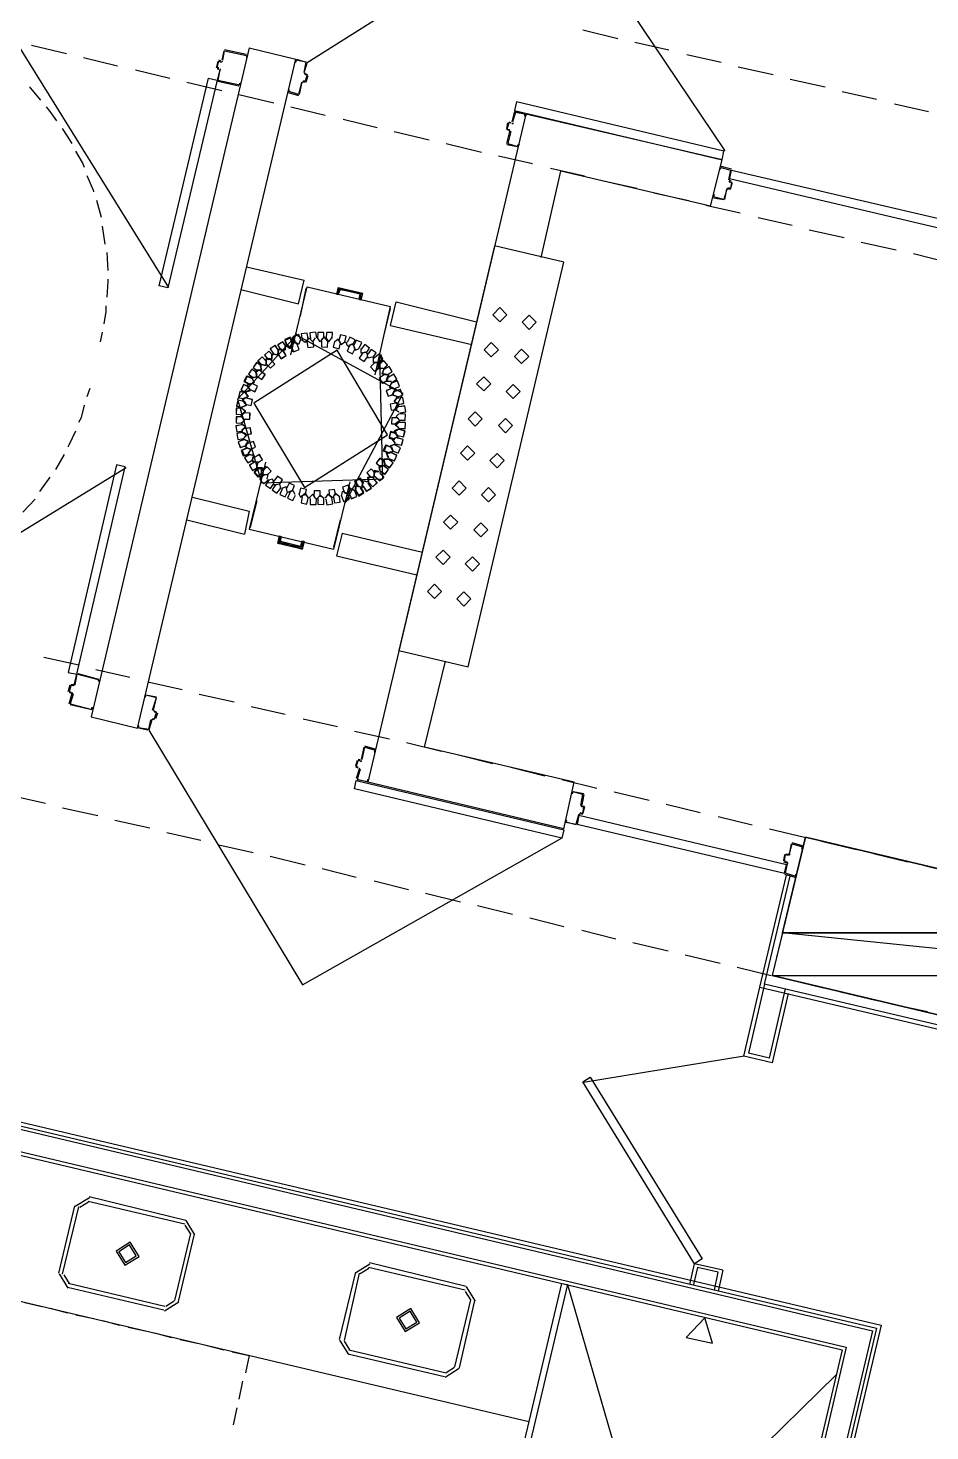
# Model space of a CAD drawing. Header units: feet. Extents: x -84 to 198, y -22 to 181.
# Drawn here: x 33.78 to 46.47, y 50.3 to 70.04 of the extents above; entities that cross this region are included whole.
import ezdxf

# ---------------------------------------------------------------- set-up
doc = ezdxf.new("R2010")
doc.units = ezdxf.units.FT
for name, color, linetype in [('A-LINEA', 7, 'CONTINUOUS'), ('A-LINEA-FINA', 9, 'CONTINUOUS'), ('A-MURO-CONCRETO', 8, 'CONTINUOUS')]:
    doc.layers.add(name, color=color, linetype=linetype)

msp = doc.modelspace()

# ---------------------------------------------------------------- linework, layer by layer
at = {"layer": 'A-LINEA'}
for p, q in [((33.5208, 69.9966), (35.7575, 66.3915)), ((41.5867, 70.0178), (42.08, 69.8978)), ((33.8267, 69.8044), (34.32, 69.6844)), ((36.8933, 69.7644), (34.6667, 60.3511)), ((36.5333, 69.7244), (36.5067, 69.5911)), ((36.8533, 69.6711), (36.5467, 69.7378)), ((36.5467, 69.7244), (36.5467, 69.7244)), ((36.8933, 69.7644), (37.5467, 69.6044)), ((42.32, 69.8444), (42.8, 69.7378)), ((34.56, 69.6311), (35.04, 69.5111)), ((35.32, 60.1911), (37.5467, 69.6044)), ((36.4533, 69.5778), (36.4267, 69.4844)), ((36.4933, 69.5778), (36.4667, 69.5911)), ((36.4667, 69.5778), (36.4667, 69.5778)), ((36.4933, 69.5911), (36.4933, 69.5911)), ((36.4954, 69.565), (36.5195, 69.5798)), ((36.8533, 69.6578), (36.8533, 69.6578)), ((37.6667, 69.4178), (37.7067, 69.5511)), ((43.0533, 69.6711), (43.5333, 69.5644)), ((43.7733, 69.4978), (44.2667, 69.3911)), ((35.2933, 69.4578), (35.7733, 69.3378)), ((36.44, 69.4844), (36.44, 69.4844)), ((36.44, 69.4711), (36.4667, 69.4711)), ((36.48, 69.4578), (36.44, 69.3111)), ((36.4533, 69.3111), (36.4533, 69.3111)), ((36.4533, 69.2978), (36.7467, 69.2311)), ((36.4667, 69.4578), (36.4667, 69.4578)), ((36.4928, 69.4465), (36.4779, 69.4706)), ((37.6646, 69.2972), (37.6405, 69.2824)), ((37.6672, 69.4157), (37.6821, 69.3916)), ((37.68, 69.4178), (37.68, 69.4178)), ((37.68, 69.2978), (37.68, 69.2978)), ((37.6933, 69.2844), (37.72, 69.3778)), ((44.5067, 69.3244), (45, 69.2178)), ((36.0133, 69.2844), (36.5067, 69.1644)), ((36.7467, 69.1111), (37.24, 68.9911)), ((37.44, 69.1378), (37.5867, 69.0978)), ((37.4533, 69.1511), (37.4533, 69.1511)), ((37.5867, 69.1111), (37.5867, 69.1111)), ((37.6, 69.1111), (37.64, 69.2844)), ((45.24, 69.1511), (45.72, 69.0444)), ((37.48, 68.9378), (37.96, 68.8178)), ((45.9733, 68.9778), (46.4533, 68.8711)), ((38.2133, 68.7644), (38.6933, 68.6444)), ((40.7867, 68.8311), (38.56, 59.4311)), ((40.52, 68.6311), (40.5333, 68.7111)), ((40.5467, 68.7244), (40.5733, 68.7111)), ((40.5467, 68.7111), (40.5467, 68.7111)), ((40.5887, 68.6983), (40.6128, 68.7132)), ((40.64, 68.8711), (40.7733, 68.8444)), ((40.64, 68.8578), (40.64, 68.8578)), ((40.7733, 68.8311), (40.7733, 68.8311)), ((43.5467, 68.1911), (40.7867, 68.8311)), ((38.9333, 68.5911), (39.4267, 68.4711)), ((40.52, 68.4178), (40.56, 68.5911)), ((40.5467, 68.5911), (40.5467, 68.5911)), ((40.5728, 68.5798), (40.5579, 68.6039)), ((39.6667, 68.4178), (40.16, 68.2978)), ((40.5333, 68.4178), (40.5333, 68.4178)), ((40.4, 68.2444), (40.88, 68.1378)), ((43.3867, 67.5378), (43.5467, 68.1911)), ((41, 66.8178), (41.28, 68.0311)), ((41.1333, 68.0711), (41.6133, 67.9644)), ((43.3867, 67.5378), (41.28, 68.0311)), ((43.68, 68.0578), (43.5333, 68.0978)), ((43.5333, 68.0844), (43.5333, 68.0844)), ((43.6533, 67.9111), (43.68, 68.0444)), ((43.6667, 68.0444), (43.6667, 68.0444)), ((41.8533, 67.8978), (42.3467, 67.7911)), ((42.5867, 67.7244), (43.08, 67.6178)), ((43.5867, 67.6311), (43.6133, 67.7778)), ((43.6379, 67.7906), (43.6139, 67.7757)), ((43.6405, 67.8957), (43.6554, 67.8716)), ((43.6667, 67.7778), (43.6933, 67.8711)), ((43.6667, 67.7911), (43.6667, 67.7911)), ((43.68, 67.8711), (43.68, 67.8711)), ((34.8133, 67.3778), (34.7467, 67.6178)), ((43.32, 67.5511), (43.8, 67.4444)), ((43.4267, 67.6711), (43.4267, 67.6711)), ((44.0533, 67.3778), (44.5333, 67.2711)), ((34.8667, 67.0044), (34.8267, 67.2578)), ((44.7733, 67.2044), (45.2667, 67.0978)), ((45.5067, 67.0311), (46, 66.9244)), ((34.9067, 66.6311), (34.8933, 66.8844)), ((46.24, 66.8711), (46.72, 66.7511)), ((36.8533, 66.6844), (37.6667, 66.4978)), ((36.7733, 66.3644), (37.5867, 66.1644)), ((37.48, 65.4444), (37.7067, 66.4044)), ((37.5867, 66.1644), (37.6667, 66.4978)), ((37.6133, 65.9911), (37.6933, 66.3778)), ((37.7067, 66.4044), (38.88, 66.1244)), ((38.1333, 66.2978), (38.16, 66.3778)), ((38.1333, 66.2978), (38.16, 66.3778)), ((38.16, 66.3778), (38.4667, 66.2978)), ((38.16, 66.3778), (38.4667, 66.2978)), ((38.4533, 66.2178), (38.4667, 66.2978)), ((38.4533, 66.2178), (38.4667, 66.2978)), ((38.6667, 65.1644), (38.88, 66.1244)), ((38.7867, 65.7111), (38.88, 66.0978)), ((34.8, 65.6311), (34.8267, 65.7644)), ((38.88, 65.8578), (40.0267, 65.5911)), ((37.4, 65.5778), (37.4, 65.5111)), ((37.4, 65.5778), (37.4, 65.5111)), ((37.4843, 65.5534), (37.4971, 65.4891)), ((37.4845, 65.5672), (37.4968, 65.5028)), ((37.4852, 65.5554), (37.498, 65.4883)), ((37.5867, 65.5911), (37.5333, 65.6311)), ((37.6133, 65.6578), (37.5867, 65.5911)), ((37.1333, 65.3911), (37.1333, 65.3244)), ((37.2, 65.3911), (37.1333, 65.3911)), ((37.1333, 65.2978), (37.1333, 65.3644)), ((37.3067, 65.5244), (37.2933, 65.4711)), ((37.3733, 65.5111), (37.3067, 65.5244)), ((37.0667, 65.3111), (37.1333, 65.2978)), ((38.6533, 65.3378), (38.72, 65.3378)), ((38.6779, 65.2205), (38.7199, 65.2745)), ((38.6784, 65.2207), (38.7199, 65.2749)), ((38.6795, 65.221), (38.7198, 65.2728)), ((38.72, 65.2444), (38.72, 65.3111)), ((38.7867, 65.1778), (38.8533, 65.1644)), ((38.8533, 65.1644), (38.84, 65.0978)), ((34.6133, 64.8578), (34.6533, 64.9778)), ((36.8933, 65.0311), (36.96, 65.0578)), ((36.96, 65.0578), (36.9333, 65.1111)), ((36.8133, 64.8311), (36.88, 64.8578)), ((36.8133, 64.7911), (36.8533, 64.7378)), ((36.88, 64.8578), (36.84, 64.9111)), ((36.8533, 64.7378), (36.7867, 64.7111)), ((36.7867, 64.5778), (36.8267, 64.5378)), ((39, 64.6178), (38.96, 64.5778)), ((38.96, 64.5778), (39, 64.5378)), ((36.8267, 64.5378), (36.7867, 64.4844)), ((39, 64.4044), (38.9333, 64.3778)), ((38.9333, 64.3778), (38.9733, 64.3111)), ((39, 64.5111), (38.9467, 64.4711)), ((38.9467, 64.4711), (39, 64.4178)), ((36.8133, 64.2578), (36.88, 64.2311)), ((36.88, 64.2311), (36.84, 64.1778)), ((36.84, 64.1511), (36.8667, 64.2044)), ((38.88, 64.1644), (38.9467, 64.1911)), ((38.9067, 64.1111), (38.88, 64.1644)), ((38.9067, 64.2578), (38.96, 64.2844)), ((38.9467, 64.2044), (38.9067, 64.2578)), ((34.1733, 63.8311), (34.2933, 64.0444)), ((36.8933, 64.1244), (36.84, 64.1511)), ((36.9333, 63.9511), (36.9467, 64.0178)), ((38.8267, 64.0578), (38.8933, 64.0711)), ((38.8533, 63.9911), (38.8267, 64.0578)), ((35.1625, 63.8574), (31.5474, 61.6366)), ((37.12, 63.9378), (36.8933, 62.9911)), ((37, 63.9378), (36.9333, 63.9511)), ((37, 63.8578), (37.0133, 63.9244)), ((37, 63.8578), (37.0133, 63.9244)), ((37.1216, 63.8816), (37.0801, 63.8273)), ((37.1205, 63.8812), (37.0802, 63.8294)), ((37.12, 63.8677), (37.0802, 63.8156)), ((37.16, 63.7644), (37.0933, 63.7511)), ((37.1467, 63.6978), (37.16, 63.7644)), ((33.9467, 63.5244), (34.0933, 63.7244)), ((38.3067, 63.6578), (38.08, 62.7111)), ((38.32, 63.5644), (38.2933, 63.5111)), ((38.315, 63.5339), (38.3017, 63.6009)), ((38.3148, 63.5335), (38.302, 63.6006)), ((38.3157, 63.5355), (38.3029, 63.5998)), ((38.4133, 63.6044), (38.48, 63.5778)), ((38.48, 63.5778), (38.4933, 63.6444)), ((33.7067, 63.2311), (33.88, 63.4178)), ((36.0933, 63.4444), (36.8933, 63.2444)), ((37, 63.3911), (36.9067, 63.0178)), ((38.2267, 63.5111), (38.28, 63.4844)), ((36.8933, 63.2444), (36.8267, 62.9244)), ((36.0133, 63.1244), (36.8267, 62.9244)), ((36.8933, 62.9911), (38.08, 62.7111)), ((38.1733, 63.1244), (38.08, 62.7378)), ((37.3333, 62.8844), (37.3067, 62.8044)), ((37.3333, 62.8844), (37.3067, 62.8044)), ((37.3067, 62.8044), (37.6267, 62.7378)), ((37.3067, 62.8044), (37.6267, 62.7378)), ((37.6533, 62.8178), (37.6267, 62.7378)), ((37.6533, 62.8178), (37.6267, 62.7378)), ((38.2, 62.9378), (39.3333, 62.6711)), ((38.2, 62.9378), (39.3333, 62.6711)), ((34, 61.1911), (34.4933, 61.0844)), ((34.7333, 61.0178), (35.2133, 60.9111)), ((39.36, 59.9244), (39.6533, 61.1378)), ((34.3467, 60.7111), (34.3733, 60.8044)), ((34.4133, 60.8178), (34.4133, 60.8178)), ((34.4154, 60.7916), (34.4395, 60.8065)), ((34.48, 60.9644), (34.7733, 60.8844)), ((34.7733, 60.8711), (34.7733, 60.8711)), ((35.4667, 60.8444), (35.9467, 60.7378)), ((34.36, 60.7111), (34.36, 60.7111)), ((34.36, 60.5378), (34.4, 60.6844)), ((34.4128, 60.6732), (34.3979, 60.6972)), ((36.1867, 60.6711), (36.68, 60.5644)), ((34.3733, 60.5378), (34.3733, 60.5378)), ((35.5472, 60.4424), (35.5621, 60.4183)), ((35.56, 60.4444), (35.56, 60.4444)), ((35.6, 60.4044), (35.5733, 60.3244)), ((36.92, 60.4978), (37.4, 60.3911)), ((34.6667, 60.3511), (35.32, 60.1911)), ((35.52, 60.3111), (35.48, 60.1644)), ((35.5446, 60.3239), (35.5205, 60.309)), ((35.56, 60.3111), (35.5333, 60.3244)), ((35.5333, 60.3111), (35.5333, 60.3111)), ((35.56, 60.3244), (35.56, 60.3244)), ((37.6533, 60.3244), (38.1333, 60.2178)), ((35.3333, 60.2044), (35.3333, 60.2044)), ((35.4667, 60.1644), (35.3333, 60.1911)), ((35.48, 60.1778), (35.48, 60.1778)), ((38.3733, 60.1511), (38.8667, 60.0444)), ((38.5067, 59.9244), (38.4667, 59.7511)), ((38.6667, 59.8978), (38.52, 59.9378)), ((38.52, 59.9244), (38.52, 59.9244)), ((38.6667, 59.8844), (38.6667, 59.8844)), ((39.1067, 59.9911), (39.6, 59.8711)), ((39.84, 59.8178), (40.32, 59.6978)), ((38.4133, 59.7378), (38.3867, 59.6578)), ((38.44, 59.6178), (38.4, 59.4844)), ((38.4267, 59.7378), (38.4267, 59.7378)), ((38.4267, 59.6178), (38.4267, 59.6178)), ((38.4528, 59.6065), (38.4379, 59.6306)), ((38.4554, 59.725), (38.4795, 59.7398)), ((40.5733, 59.6444), (41.0533, 59.5244)), ((41.32, 58.7778), (38.56, 59.4311)), ((41.2933, 59.4711), (41.7867, 59.3511)), ((33.5467, 59.2444), (34.0267, 59.1378)), ((41.5867, 59.2578), (41.5867, 59.2578)), ((42.0267, 59.2978), (42.52, 59.1778)), ((34.2667, 59.0711), (34.76, 58.9644)), ((41.5605, 59.109), (41.5754, 59.085)), ((41.5733, 59.0978), (41.6133, 59.0978)), ((41.6, 59.0844), (41.6, 59.0844)), ((42.76, 59.1244), (43.24, 59.0044)), ((35, 58.8978), (35.4933, 58.7911)), ((41.4933, 58.8444), (41.4933, 58.8444)), ((41.5333, 58.9778), (41.5067, 58.8444)), ((41.5579, 58.9906), (41.5339, 58.9757)), ((41.5867, 58.9778), (41.5467, 58.9911)), ((41.5467, 58.9778), (41.5467, 58.9778)), ((43.4933, 58.9511), (43.9733, 58.8311)), ((35.7333, 58.7244), (36.2133, 58.6178)), ((44.2133, 58.7778), (44.7067, 58.6578)), ((36.4667, 58.5511), (36.9467, 58.4444)), ((44.48, 58.4311), (44.48, 58.4311)), ((44.52, 58.5644), (44.4933, 58.4178)), ((44.68, 58.5378), (44.5333, 58.5778)), ((44.5333, 58.5644), (44.5333, 58.5644)), ((44.68, 58.5244), (44.68, 58.5244)), ((44.9467, 58.6044), (45.44, 58.4844)), ((45.68, 58.4311), (46.16, 58.3111)), ((37.1867, 58.3911), (37.68, 58.2711)), ((44.4267, 58.4178), (44.4133, 58.3244)), ((44.4267, 58.3244), (44.4267, 58.3244)), ((44.4533, 58.2844), (44.4267, 58.1511)), ((44.4795, 58.2865), (44.4646, 58.3106)), ((44.4821, 58.405), (44.5061, 58.4198)), ((46.4133, 58.2578), (46.8933, 58.1378)), ((37.92, 58.2178), (38.4, 58.0978)), ((38.6533, 58.0444), (39.1333, 57.9244)), ((44.08, 56.5511), (44.4533, 58.1244)), ((44.4267, 58.1378), (44.5733, 58.0978)), ((44.44, 58.1511), (44.44, 58.1511)), ((44.5733, 58.1111), (44.5733, 58.1111)), ((39.3733, 57.8711), (39.8667, 57.7511)), ((40.1067, 57.6978), (40.6, 57.5778)), ((40.84, 57.5244), (41.32, 57.4044)), ((41.5733, 57.3511), (42.0533, 57.2311)), ((42.2933, 57.1778), (42.7867, 57.0578)), ((43.0267, 57.0044), (43.52, 56.8844)), ((43.76, 56.8311), (44.24, 56.7111)), ((44.4933, 56.6578), (44.9733, 56.5378)), ((43.8533, 55.5778), (44.08, 56.5511)), ((44.1467, 56.5911), (43.92, 55.6178)), ((44.2133, 55.5511), (44.44, 56.5244)), ((44.48, 56.4578), (44.2533, 55.4844)), ((45.2133, 56.4844), (45.7067, 56.3644)), ((45.9467, 56.3111), (46.44, 56.2044)), ((29.0533, 55.6844), (45.72, 51.7511)), ((29.12, 55.7244), (45.7867, 51.7911)), ((28.9867, 55.6578), (45.6667, 51.7111)), ((43.8589, 55.577), (41.5964, 55.2073)), ((44.2533, 55.4844), (43.8533, 55.5778)), ((44.2133, 55.5511), (43.92, 55.6178)), ((28.56, 55.3911), (45.24, 51.4444)), ((28.6267, 55.4311), (45.2933, 51.4844)), ((34.645, 53.5866), (34.4445, 53.4628)), ((34.6297, 53.5218), (34.5094, 53.4475)), ((34.6267, 53.5378), (35.9867, 53.2178)), ((34.64, 53.6044), (36, 53.2711)), ((34.2133, 52.5244), (34.44, 53.4711)), ((34.2667, 52.5111), (34.4933, 53.4578)), ((36.064, 53.0814), (35.9897, 53.2018)), ((36.1289, 53.0661), (36.005, 53.2666)), ((36.0667, 53.0844), (35.84, 52.1378)), ((36.12, 53.0711), (35.8933, 52.1244)), ((34.2178, 52.5161), (34.3416, 52.3156)), ((38.3867, 52.5378), (38.16, 51.5911)), ((38.44, 52.5244), (38.2267, 51.5778)), ((38.5917, 52.6533), (38.3911, 52.5295)), ((38.5764, 52.5884), (38.456, 52.5141)), ((39.9333, 52.2844), (38.5733, 52.6044)), ((39.9467, 52.3378), (38.5867, 52.6711)), ((43.0933, 52.3644), (43.16, 52.6578)), ((43.2, 52.6044), (43.1467, 52.3644)), ((43.56, 52.5644), (43.16, 52.6578)), ((43.4933, 52.5378), (43.2, 52.6044)), ((43.44, 52.2844), (43.4933, 52.5378)), ((43.56, 52.5644), (43.4933, 52.2711)), ((34.2827, 52.5008), (34.357, 52.3805)), ((35.6933, 52.0044), (34.3333, 52.3244)), ((35.7067, 52.0578), (34.3467, 52.3778)), ((40.0755, 52.1327), (39.9517, 52.3333)), ((41.3733, 52.3644), (42.44, 48.6711)), ((40.8267, 50.4311), (32.9867, 52.2844)), ((35.7016, 51.9956), (35.9022, 52.1194)), ((35.717, 52.0605), (35.8373, 52.1348)), ((39.7867, 51.2044), (40.0133, 52.1511)), ((39.8533, 51.1911), (40.0667, 52.1378)), ((40.0106, 52.1481), (39.9364, 52.2684)), ((33.7333, 52.1111), (33.9733, 52.0578)), ((34.0933, 52.0311), (34.3333, 51.9644)), ((34.4533, 51.9378), (34.7067, 51.8844)), ((34.8267, 51.8578), (35.0667, 51.7911)), ((35.1867, 51.7644), (35.4267, 51.7111)), ((45.72, 51.7511), (44.8667, 48.0978)), ((45.7867, 51.7911), (44.92, 48.1378)), ((35.56, 51.6844), (35.8, 51.6178)), ((35.92, 51.5911), (36.16, 51.5378)), ((38.1645, 51.5828), (38.2883, 51.3823)), ((38.2294, 51.5675), (38.3036, 51.4471)), ((45.6667, 51.7111), (44.8, 48.0578)), ((36.28, 51.5111), (36.5333, 51.4444)), ((38.28, 51.3911), (39.64, 51.0711)), ((38.2933, 51.4444), (39.6667, 51.1244)), ((45.24, 51.4444), (44.3733, 47.7911)), ((45.2933, 51.4844), (44.44, 47.8311)), ((39.6483, 51.0623), (39.8489, 51.1861)), ((39.6636, 51.1271), (39.784, 51.2014)), ((36.8, 51.0044), (36.7467, 50.7511)), ((45.16, 51.0978), (42.64, 48.6311)), ((36.72, 50.6311), (36.6667, 50.3911))]:
    msp.add_line(p, q, dxfattribs=at)
for points in [[(43.5895, 68.318), (41.2541, 71.7933), (37.7074, 69.5536)], [(36.52, 69.5911), (36.5467, 69.7244), (36.8533, 69.6578), (36.8533, 69.6311), (36.8667, 69.6578)], [(36.4667, 69.4844), (36.44, 69.4844), (36.4667, 69.5778), (36.4933, 69.5644)], [(37.6667, 69.4178), (37.6933, 69.5644), (37.5467, 69.5911), (37.5467, 69.5644), (37.5333, 69.5644), (37.5467, 69.5911), (37.5467, 69.5911)], [(37.56, 69.6044), (37.6933, 69.5644), (37.6933, 69.5644)], [(36.44, 69.3111), (35.7467, 66.3911), (35.6267, 66.4178), (36.32, 69.3378), (36.44, 69.3111)], [(36.48, 69.4578), (36.4533, 69.3111), (36.76, 69.2444), (36.76, 69.2711), (36.7733, 69.2578), (36.76, 69.2444), (36.76, 69.2444)], [(37.68, 69.3911), (37.7067, 69.3911), (37.68, 69.2978), (37.6533, 69.2978)], [(37.68, 69.4044), (37.7067, 69.3911), (37.7067, 69.3911)], [(33.96, 69.0311), (33.8133, 69.2044), (33.8, 69.2178)], [(37.6267, 69.2844), (37.5867, 69.1111), (37.4533, 69.1511), (37.4533, 69.1778), (37.44, 69.1778), (37.44, 69.1511)], [(37.68, 69.2844), (37.6533, 69.2844), (37.6533, 69.2844)], [(34.1867, 68.7378), (34.0933, 68.8711), (34.04, 68.9378)], [(40.6267, 68.8844), (43.5467, 68.1911), (43.5733, 68.3111), (40.6533, 69.0044), (40.6267, 68.8844)], [(40.5733, 68.7111), (40.5467, 68.7111), (40.52, 68.6178), (40.56, 68.6178)], [(40.6267, 68.8711), (40.5867, 68.7244), (40.5867, 68.7244)], [(40.7867, 68.8311), (40.7867, 68.8044), (40.7733, 68.8044), (40.7733, 68.8311), (40.64, 68.8578), (40.6, 68.7244)], [(34.4, 68.4178), (34.3333, 68.5244), (34.2667, 68.6311)], [(40.5467, 68.6044), (40.52, 68.6178), (40.52, 68.6178)], [(40.5733, 68.5911), (40.5333, 68.4178), (40.6667, 68.3778), (40.68, 68.4044), (40.6933, 68.4044), (40.68, 68.3778)], [(34.5733, 68.0844), (34.5467, 68.1511), (34.4533, 68.3111)], [(40.52, 68.4044), (40.6667, 68.3778), (40.6667, 68.3778)], [(34.7067, 67.7378), (34.7067, 67.7511), (34.6133, 67.9644)], [(43.52, 68.0844), (43.52, 68.0578), (43.5333, 68.0844), (43.6667, 68.0444), (43.64, 67.9111)], [(43.68, 68.0444), (46.6, 67.3644), (46.5733, 67.2311), (43.6533, 67.9244), (43.68, 68.0444)], [(43.6133, 67.7778), (43.5733, 67.6311), (43.4267, 67.6711), (43.44, 67.6978), (43.4267, 67.6978), (43.4267, 67.6711)], [(43.6533, 67.8844), (43.68, 67.8711), (43.6667, 67.7911), (43.6267, 67.7911)], [(43.6667, 67.7778), (43.6267, 67.7778), (43.6267, 67.7778)], [(43.68, 67.8844), (43.6533, 67.8978), (43.6533, 67.8978)], [(43.4267, 67.6578), (43.5733, 67.6311), (43.5733, 67.6311)], [(39, 61.2844), (39.9733, 61.0578), (41.32, 66.7511), (40.3467, 66.9778), (39, 61.2844)], [(34.8933, 66.2578), (34.9067, 66.4844), (34.9067, 66.5111)], [(34.8533, 65.8844), (34.88, 66.0578), (34.88, 66.1378)], [(38.88, 65.8578), (38.96, 66.1911), (40.0933, 65.9111)], [(40.52, 66.0111), (40.42, 66.1111), (40.32, 66.0111), (40.42, 65.9111), (40.52, 66.0111)], [(40.9333, 65.9044), (40.8333, 66.0044), (40.7333, 65.9044), (40.8333, 65.8044), (40.9333, 65.9044)], [(37.5634, 65.7377), (37.5078, 65.6895), (37.5407, 65.6237)], [(37.7222, 65.6696), (37.7091, 65.7526), (37.6259, 65.7412), (37.6357, 65.6577)], [(37.8428, 65.6838), (37.8283, 65.7665), (37.7453, 65.7537), (37.7565, 65.6704)], [(37.9419, 65.6748), (37.9438, 65.7588), (37.8599, 65.7624), (37.8546, 65.6785)], [(38.0617, 65.6746), (38.064, 65.7586), (37.9801, 65.7626), (37.9744, 65.6787)], [(37.5588, 65.7228), (36.7257, 64.8222), (37.067, 63.6439)], [(37.5588, 65.7228), (36.7257, 64.8222), (37.067, 63.6439)], [(37.3056, 65.5068), (37.2588, 65.5765), (37.1882, 65.5311), (37.2322, 65.4595)], [(37.3052, 65.5046), (37.261, 65.576), (37.1887, 65.5332), (37.2301, 65.4601)], [(37.4123, 65.5601), (37.3655, 65.6299), (37.2948, 65.5844), (37.3389, 65.5129)], [(37.4119, 65.558), (37.3676, 65.6294), (37.2954, 65.5866), (37.3368, 65.5134)], [(37.32, 65.5244), (37.3867, 65.4978), (37.4, 65.5644)], [(37.4, 65.5644), (37.3867, 65.5111), (37.3333, 65.5244)], [(37.5024, 65.6021), (37.4701, 65.6797), (37.3919, 65.6489), (37.4211, 65.5702)], [(37.5022, 65.615), (37.4705, 65.6928), (37.3921, 65.6627), (37.4207, 65.5837)], [(37.5022, 65.615), (37.4705, 65.6928), (37.3921, 65.6627), (37.4207, 65.5837)], [(37.5015, 65.6001), (37.4721, 65.6788), (37.3928, 65.6509), (37.4192, 65.5711)], [(37.4933, 65.6178), (37.48, 65.5511), (37.4133, 65.5911)], [(37.4933, 65.6178), (37.48, 65.5511), (37.4133, 65.5911)], [(37.4133, 65.5778), (37.4667, 65.5378), (37.4933, 65.6044)], [(37.4933, 65.6044), (37.48, 65.5511), (37.4133, 65.5778)], [(37.48, 65.5778), (37.5067, 65.6444), (37.52, 65.6311)], [(37.48, 65.5778), (37.5067, 65.6444), (37.56, 65.6044)], [(37.52, 65.6178), (37.5067, 65.6311), (37.48, 65.5644)], [(37.48, 65.5644), (37.5067, 65.6311), (37.52, 65.6178)], [(37.4844, 65.5671), (37.5162, 65.4893), (37.5946, 65.5196), (37.5659, 65.5986)], [(37.5496, 65.7243), (37.4944, 65.6757), (37.5278, 65.6102)], [(37.5498, 65.7243), (37.4946, 65.6769), (37.5258, 65.6111)], [(37.6214, 65.6531), (37.5924, 65.732), (37.513, 65.7045), (37.5389, 65.6246)], [(38.2412, 63.3661), (39.0589, 64.9039), (37.5588, 65.7228)], [(37.72, 65.6711), (37.68, 65.6178), (37.6267, 65.6578)], [(37.6933, 65.6311), (37.7333, 65.6844), (37.7733, 65.6444)], [(37.7044, 65.6325), (37.7176, 65.5496), (37.8008, 65.5611), (37.7909, 65.6446)], [(37.7467, 65.6711), (37.7867, 65.6311), (37.8267, 65.6844)], [(37.9333, 65.6844), (37.8933, 65.6311), (37.8533, 65.6844)], [(37.9067, 65.6578), (37.9467, 65.6978), (37.9867, 65.6444)], [(37.9114, 65.6407), (37.9096, 65.5567), (37.9935, 65.5532), (37.9987, 65.6371)], [(37.9733, 65.6844), (38.0133, 65.6311), (38.0533, 65.6844)], [(38.0939, 65.6347), (38.0758, 65.5527), (38.1574, 65.5329), (38.1788, 65.6142)], [(38.0933, 65.6311), (38.1467, 65.6711), (38.1733, 65.6178)], [(38.1467, 65.6578), (38.1867, 65.5911), (38.24, 65.6311)], [(38.2385, 65.6269), (38.2581, 65.7086), (38.1769, 65.7298), (38.154, 65.649)], [(38.3333, 65.5911), (38.28, 65.5644), (38.2533, 65.6311)], [(38.3479, 65.5816), (38.3832, 65.6579), (38.3077, 65.6947), (38.2694, 65.6199)], [(38.3046, 65.5736), (38.2704, 65.4969), (38.3465, 65.4611), (38.3837, 65.5365)], [(38.3733, 65.5378), (38.36, 65.6044), (38.2933, 65.5778)], [(38.36, 65.5778), (38.3867, 65.5111), (38.44, 65.5378)], [(38.4421, 65.542), (38.4762, 65.6188), (38.4001, 65.6544), (38.363, 65.579)], [(38.5333, 65.4844), (38.4667, 65.4711), (38.4667, 65.5378)], [(38.5374, 65.4721), (38.5859, 65.5407), (38.5182, 65.5905), (38.4671, 65.5238)], [(40.4, 65.5178), (40.3, 65.6178), (40.2, 65.5178), (40.3, 65.4178), (40.4, 65.5178)], [(38.1287, 65.5111), (36.9593, 64.767), (37.6713, 63.5778), (38.8407, 64.3219), (38.1287, 65.5111)], [(37.6713, 63.5778), (38.8407, 64.3219), (38.1287, 65.5111), (36.9593, 64.767), (37.6713, 63.5778)], [(37.1333, 65.3585), (37.0738, 65.4178), (37.0134, 65.3594), (37.0705, 65.2978)], [(37.1333, 65.3563), (37.076, 65.4177), (37.0135, 65.3616), (37.0683, 65.298)], [(37.1333, 65.3644), (37.1333, 65.2978), (37.0667, 65.3111)], [(37.067, 63.6439), (38.775, 63.7038), (38.733, 65.445)], [(37.2267, 65.4385), (37.1671, 65.4978), (37.1067, 65.4394), (37.1638, 65.3778)], [(37.2266, 65.4363), (37.1693, 65.4977), (37.1068, 65.4416), (37.1617, 65.378)], [(37.1333, 65.3244), (37.1333, 65.3911), (37.1867, 65.3911)], [(37.1333, 65.3171), (37.1929, 65.2578), (37.2533, 65.3161), (37.1962, 65.3777)], [(37.1334, 65.3193), (37.1907, 65.2578), (37.2532, 65.3139), (37.1983, 65.3776)], [(37.2133, 65.4578), (37.2133, 65.3911), (37.1467, 65.3911)], [(37.1467, 65.3911), (37.2133, 65.3778), (37.2133, 65.4444)], [(37.2267, 65.4578), (37.2933, 65.4444), (37.3067, 65.5111)], [(37.3067, 65.5111), (37.2933, 65.4444), (37.2267, 65.4578)], [(37.2933, 65.4578), (37.3067, 65.5244), (37.36, 65.5111)], [(37.2944, 65.4621), (37.3412, 65.3924), (37.4118, 65.4378), (37.3678, 65.5093)], [(37.2948, 65.4643), (37.339, 65.3928), (37.4113, 65.4357), (37.3699, 65.5088)], [(38.4883, 65.47), (38.4409, 65.4006), (38.5094, 65.3519), (38.5594, 65.4193)], [(38.56, 65.4178), (38.5467, 65.4844), (38.4933, 65.4711)], [(38.5467, 65.4711), (38.56, 65.4044), (38.6267, 65.4178)], [(38.6318, 65.4056), (38.679, 65.4751), (38.6105, 65.5237), (38.5606, 65.4561)], [(38.7067, 65.3378), (38.64, 65.3378), (38.64, 65.4044)], [(38.7134, 65.3378), (38.7733, 65.3967), (38.7156, 65.4577), (38.6534, 65.4012)], [(38.6985, 65.3378), (38.7577, 65.3814), (38.7302, 65.4497)], [(38.7007, 65.3378), (38.758, 65.3826), (38.73, 65.4498)], [(38.7136, 65.3378), (38.7713, 65.3821), (38.7437, 65.4495)], [(38.7802, 65.2444), (38.84, 65.3035), (38.7821, 65.3644), (38.7201, 65.3077)], [(38.7807, 65.2444), (38.84, 65.304), (38.7817, 65.3644), (38.7201, 65.3073)], [(38.7785, 65.2445), (38.8399, 65.3018), (38.7838, 65.3643), (38.7202, 65.3094)], [(40.8267, 65.4244), (40.7267, 65.5244), (40.6267, 65.4244), (40.7267, 65.3244), (40.8267, 65.4244)], [(36.9293, 65.1127), (36.8529, 65.1475), (36.8165, 65.0717), (36.8916, 65.034)], [(36.9418, 65.1147), (36.8641, 65.1467), (36.8306, 65.0697), (36.907, 65.0347)], [(36.9991, 65.1947), (36.9309, 65.2438), (36.8805, 65.1765), (36.9468, 65.1248)], [(36.9987, 65.1968), (36.9288, 65.2434), (36.8809, 65.1744), (36.9489, 65.1251)], [(36.9333, 65.1244), (37, 65.1378), (36.9867, 65.2044)], [(36.9867, 65.2044), (37, 65.1378), (36.9333, 65.1244)], [(37.0658, 65.288), (36.9976, 65.3371), (36.9472, 65.2699), (37.0134, 65.2182)], [(37.0654, 65.2902), (36.9954, 65.3367), (36.9475, 65.2677), (37.0156, 65.2184)], [(37.0533, 65.2311), (36.9867, 65.2178), (37, 65.1644)], [(37, 65.1644), (36.9867, 65.2178), (37.04, 65.2311)], [(37, 65.2311), (37.0667, 65.2311), (37.0533, 65.2978)], [(37.0533, 65.2978), (37.0667, 65.2311), (37, 65.2311)], [(37.0009, 65.1475), (37.0691, 65.0985), (37.1195, 65.1657), (37.0532, 65.2174)], [(37.0013, 65.1454), (37.0712, 65.0988), (37.1191, 65.1679), (37.0511, 65.2171)], [(38.6597, 65.3378), (38.6, 65.2787), (38.6579, 65.2178), (38.7199, 65.2745)], [(38.6533, 65.3378), (38.72, 65.3378), (38.72, 65.2711)], [(38.7067, 65.2711), (38.72, 65.3378), (38.7067, 65.3378)], [(38.7067, 65.3378), (38.72, 65.3378), (38.72, 65.2711)], [(38.7067, 65.3378), (38.72, 65.3378), (38.72, 65.2711)], [(38.72, 65.3244), (38.7067, 65.2578), (38.7733, 65.2578)], [(38.7733, 65.2578), (38.7067, 65.2444), (38.72, 65.3111)], [(38.7733, 65.2578), (38.72, 65.2444), (38.72, 65.3111)], [(38.791, 65.1634), (38.7212, 65.1166), (38.7667, 65.0459), (38.8382, 65.09)], [(38.7932, 65.163), (38.7217, 65.1187), (38.7646, 65.0465), (38.8377, 65.0879)], [(38.7867, 65.2444), (38.76, 65.1778), (38.8267, 65.1644)], [(38.8267, 65.1644), (38.7733, 65.1778), (38.7867, 65.2444)], [(38.8267, 65.0978), (38.8533, 65.1644), (38.7867, 65.1778)], [(38.8356, 65.1655), (38.9054, 65.2123), (38.86, 65.2829), (38.7884, 65.2389)], [(38.8335, 65.1659), (38.9049, 65.2101), (38.8621, 65.2824), (38.789, 65.241)], [(38.9023, 65.0588), (38.9721, 65.1056), (38.9267, 65.1763), (38.8551, 65.1322)], [(38.9002, 65.0592), (38.9716, 65.1035), (38.9288, 65.1758), (38.8557, 65.1344)], [(36.8893, 64.9927), (36.8129, 65.0275), (36.7765, 64.9517), (36.8516, 64.914)], [(36.8885, 64.9947), (36.8108, 65.0267), (36.7773, 64.9497), (36.8537, 64.9147)], [(36.84, 64.9244), (36.9067, 64.9378), (36.88, 65.0044)], [(36.88, 65.0044), (36.9067, 64.9511), (36.84, 64.9244)], [(36.9333, 65.0444), (36.8667, 65.0311), (36.8933, 64.9644)], [(36.8933, 64.9644), (36.8667, 65.0311), (36.9333, 65.0444)], [(36.9333, 65.1111), (36.96, 65.0578), (36.8933, 65.0311)], [(36.8973, 64.9629), (36.9738, 64.928), (37.0101, 65.0038), (36.9351, 65.0416)], [(36.8982, 64.9608), (36.9759, 64.9288), (37.0094, 65.0059), (36.933, 65.0409)], [(38.8956, 64.9735), (38.8181, 64.9412), (38.8489, 64.863), (38.9276, 64.8922)], [(38.8977, 64.9726), (38.819, 64.9432), (38.8469, 64.8639), (38.9267, 64.8903)], [(38.8533, 65.1378), (38.8267, 65.0844), (38.8933, 65.0711)], [(38.8933, 65.0711), (38.8267, 65.0711), (38.8533, 65.1378)], [(38.8933, 65.0578), (38.8667, 64.9911), (38.9333, 64.9644)], [(38.9333, 64.9644), (38.8667, 64.9911), (38.8933, 65.0444)], [(38.92, 64.8978), (38.9467, 64.9644), (38.8933, 64.9911)], [(38.8933, 64.9778), (38.9467, 64.9644), (38.92, 64.8978)], [(38.931, 64.9687), (39.0086, 65.001), (38.9778, 65.0792), (38.899, 65.05)], [(38.929, 64.9696), (39.0077, 64.999), (38.9798, 65.0783), (38.9, 65.0519)], [(38.971, 64.8487), (39.0486, 64.881), (39.0178, 64.9592), (38.939, 64.93)], [(38.969, 64.8496), (39.0477, 64.879), (39.0198, 64.9583), (38.94, 64.9319)], [(40.2933, 65.0378), (40.1933, 65.1378), (40.0933, 65.0378), (40.1933, 64.9378), (40.2933, 65.0378)], [(40.7067, 64.9311), (40.6067, 65.0311), (40.5067, 64.9311), (40.6067, 64.8311), (40.7067, 64.9311)], [(36.8174, 64.7899), (36.7356, 64.8091), (36.7148, 64.7277), (36.7957, 64.7053)], [(36.8162, 64.7917), (36.7337, 64.8079), (36.7159, 64.7258), (36.7976, 64.7064)], [(36.844, 64.9099), (36.7622, 64.9291), (36.7414, 64.8477), (36.8224, 64.8253)], [(36.8428, 64.9117), (36.7604, 64.9279), (36.7425, 64.8458), (36.8243, 64.8264)], [(36.7867, 64.7111), (36.8533, 64.7378), (36.8133, 64.7911)], [(36.8533, 64.8444), (36.8, 64.8178), (36.84, 64.7644)], [(36.84, 64.7644), (36.8, 64.8178), (36.8533, 64.8444)], [(36.84, 64.9111), (36.88, 64.8578), (36.8133, 64.8311)], [(36.836, 64.7524), (36.9178, 64.7331), (36.9386, 64.8145), (36.8576, 64.8369)], [(36.8372, 64.7505), (36.9196, 64.7343), (36.9375, 64.8164), (36.8557, 64.8358)], [(38.9594, 64.768), (38.877, 64.7515), (38.892, 64.6688), (38.9749, 64.6821)], [(38.9612, 64.7668), (38.8783, 64.7533), (38.8902, 64.6701), (38.9736, 64.6804)], [(38.9333, 64.9378), (38.9067, 64.8844), (38.9733, 64.8578)], [(38.9733, 64.8578), (38.9067, 64.8844), (38.9333, 64.9378)], [(38.9733, 64.8444), (38.9333, 64.7911), (38.9867, 64.7644)], [(38.9867, 64.7511), (38.9333, 64.7911), (38.9733, 64.8444)], [(38.96, 64.6978), (39, 64.7378), (38.9467, 64.7778)], [(38.9467, 64.7778), (39, 64.7511), (38.96, 64.6978)], [(38.9872, 64.7475), (39.0696, 64.764), (39.0547, 64.8467), (38.9717, 64.8334)], [(38.9854, 64.7487), (39.0684, 64.7623), (39.0565, 64.8454), (38.9731, 64.8352)], [(34.4933, 64.4978), (34.5333, 64.5644), (34.5733, 64.7378)], [(36.7968, 64.6925), (36.7128, 64.6954), (36.7083, 64.6115), (36.7921, 64.6053)], [(36.7968, 64.5725), (36.7128, 64.5754), (36.7083, 64.4915), (36.7921, 64.4853)], [(36.7953, 64.694), (36.7112, 64.6939), (36.7098, 64.6099), (36.7937, 64.6067)], [(36.7953, 64.574), (36.7112, 64.5739), (36.7098, 64.4899), (36.7937, 64.4867)], [(36.8133, 64.6311), (36.7733, 64.5911), (36.8133, 64.5511)], [(36.8133, 64.5511), (36.7733, 64.5911), (36.8133, 64.6311)], [(36.7733, 64.4844), (36.8267, 64.5244), (36.7867, 64.5778)], [(36.7867, 64.6044), (36.84, 64.6444), (36.7867, 64.6978)], [(36.7867, 64.6978), (36.84, 64.6578), (36.7867, 64.6044)], [(36.8165, 64.5431), (36.9005, 64.5402), (36.905, 64.6241), (36.8213, 64.6303)], [(36.8181, 64.5415), (36.9021, 64.5417), (36.9036, 64.6257), (36.8196, 64.6288)], [(38.9835, 64.5591), (38.8995, 64.562), (38.895, 64.4781), (38.9787, 64.472)], [(38.9819, 64.5607), (38.8979, 64.5605), (38.8964, 64.4765), (38.9804, 64.4734)], [(38.9867, 64.7244), (38.9467, 64.6711), (39, 64.6444)], [(39, 64.6444), (38.9467, 64.6711), (38.9867, 64.7244)], [(39, 64.5378), (38.96, 64.5778), (39, 64.6178)], [(38.96, 64.4844), (39.0133, 64.5244), (38.9733, 64.5644)], [(38.9733, 64.5644), (39.0133, 64.5244), (38.9733, 64.4844)], [(39.0139, 64.6275), (39.0963, 64.644), (39.0814, 64.7267), (38.9984, 64.7134)], [(39.0121, 64.6287), (39.095, 64.6423), (39.0831, 64.7254), (38.9997, 64.7152)], [(39.0032, 64.5297), (39.0872, 64.5268), (39.0917, 64.6107), (39.0079, 64.6169)], [(39.0047, 64.5282), (39.0888, 64.5283), (39.0902, 64.6124), (39.0063, 64.6155)], [(40.1733, 64.5444), (40.0733, 64.6444), (39.9733, 64.5444), (40.0733, 64.4444), (40.1733, 64.5444)], [(40.6, 64.4511), (40.5, 64.5511), (40.4, 64.4511), (40.5, 64.3511), (40.6, 64.4511)], [(34.3467, 64.1511), (34.36, 64.1778), (34.4533, 64.3778)], [(36.7861, 64.4614), (36.7037, 64.4448), (36.7186, 64.3622), (36.8016, 64.3755)], [(36.7879, 64.4602), (36.705, 64.4466), (36.7169, 64.3635), (36.8003, 64.3737)], [(36.7994, 64.3547), (36.717, 64.3382), (36.732, 64.2555), (36.8149, 64.2688)], [(36.8012, 64.3535), (36.7183, 64.34), (36.7302, 64.2568), (36.8136, 64.2671)], [(36.7733, 64.4711), (36.84, 64.4444), (36.8, 64.3911)], [(36.8267, 64.4178), (36.7733, 64.3644), (36.84, 64.3378)], [(36.84, 64.3378), (36.7733, 64.3644), (36.8267, 64.4178)], [(36.7867, 64.3911), (36.84, 64.4311), (36.7867, 64.4711)], [(36.8406, 64.3208), (36.923, 64.3374), (36.908, 64.4201), (36.8251, 64.4068)], [(36.8388, 64.3221), (36.9217, 64.3356), (36.9098, 64.4188), (36.8264, 64.4085)], [(38.964, 64.3499), (38.8822, 64.3691), (38.8614, 64.2877), (38.9424, 64.2653)], [(38.9628, 64.3384), (38.8804, 64.3546), (38.8625, 64.2725), (38.9443, 64.253)], [(38.9733, 64.3111), (38.9333, 64.3644), (39, 64.4044)], [(39, 64.4178), (38.9467, 64.4578), (39, 64.4978)], [(38.9826, 64.3124), (39.0644, 64.2931), (39.0852, 64.3745), (39.0043, 64.3969)], [(38.9838, 64.3105), (39.0663, 64.2943), (39.0841, 64.3764), (39.0024, 64.3958)], [(39.0032, 64.4097), (39.0872, 64.4068), (39.0917, 64.4907), (39.0079, 64.4969)], [(39.0047, 64.4082), (39.0888, 64.4083), (39.0902, 64.4924), (39.0063, 64.4955)], [(36.8156, 64.2535), (36.7381, 64.2212), (36.7689, 64.143), (36.8476, 64.1722)], [(36.8177, 64.2526), (36.739, 64.2232), (36.7669, 64.1439), (36.8467, 64.1703)], [(36.8133, 64.2711), (36.8533, 64.3111), (36.8, 64.3511)], [(36.8, 64.3511), (36.8533, 64.3244), (36.8133, 64.2711)], [(36.84, 64.1644), (36.88, 64.2311), (36.8133, 64.2578)], [(36.8667, 64.2044), (36.84, 64.1511), (36.8933, 64.1244)], [(36.9044, 64.1154), (36.9819, 64.1477), (36.9511, 64.2259), (36.8724, 64.1967)], [(36.9023, 64.1163), (36.981, 64.1457), (36.9531, 64.225), (36.8733, 64.1986)], [(38.8885, 64.1414), (38.8108, 64.1734), (38.7773, 64.0964), (38.8537, 64.0613)], [(38.9027, 64.1394), (38.8262, 64.1742), (38.7899, 64.0984), (38.8649, 64.0606)], [(38.9467, 64.1911), (38.88, 64.1644), (38.9067, 64.1111)], [(38.9733, 64.2844), (38.9067, 64.2578), (38.9467, 64.2044)], [(38.9107, 64.0962), (38.9871, 64.0614), (39.0235, 64.1372), (38.9484, 64.1749)], [(38.9115, 64.0942), (38.9892, 64.0622), (39.0227, 64.1392), (38.9463, 64.1742)], [(38.9333, 64.2711), (38.9867, 64.2978), (38.9467, 64.3511)], [(38.9467, 64.3511), (38.9867, 64.2978), (38.9333, 64.2711)], [(38.956, 64.1924), (39.0378, 64.1731), (39.0586, 64.2545), (38.9776, 64.2769)], [(38.9572, 64.1905), (39.0396, 64.1743), (39.0575, 64.2564), (38.9757, 64.2758)], [(40.0667, 64.0644), (39.9667, 64.1644), (39.8667, 64.0644), (39.9667, 63.9644), (40.0667, 64.0644)], [(36.8556, 64.1335), (36.7781, 64.1012), (36.8089, 64.023), (36.8876, 64.0522)], [(36.871, 64.1326), (36.7923, 64.1032), (36.8202, 64.0239), (36.9, 64.0503)], [(36.8977, 64.0434), (36.8279, 63.9966), (36.8733, 63.9259), (36.9449, 63.97)], [(36.8998, 64.043), (36.8284, 63.9987), (36.8712, 63.9265), (36.9443, 63.9679)], [(36.88, 64.0578), (36.92, 64.1111), (36.8533, 64.1378)], [(36.8533, 64.1378), (36.92, 64.1244), (36.88, 64.0578)], [(36.9333, 63.9644), (36.96, 64.0311), (36.8933, 64.0444)], [(36.8933, 64.0444), (36.96, 64.0311), (36.9333, 63.9778)], [(36.9467, 64.0178), (36.9333, 63.9511), (37, 63.9378)], [(37.009, 63.9255), (37.0788, 63.9723), (37.0333, 64.0429), (36.9618, 63.9989)], [(37.0068, 63.9259), (37.0783, 63.9701), (37.0354, 64.0424), (36.9623, 64.001)], [(38.7991, 63.9414), (38.7309, 63.9904), (38.6805, 63.9232), (38.7468, 63.8715)], [(38.7987, 63.9435), (38.7288, 63.99), (38.6809, 63.921), (38.7489, 63.8718)], [(38.8533, 63.9778), (38.7867, 63.9778), (38.8, 63.9111)], [(38.8, 63.9111), (38.7867, 63.9778), (38.8533, 63.9778)], [(38.8009, 63.9075), (38.8691, 63.8585), (38.9195, 63.9257), (38.8532, 63.9774)], [(38.8013, 63.9054), (38.8712, 63.8588), (38.9191, 63.9279), (38.8511, 63.9771)], [(38.8933, 64.0711), (38.8267, 64.0578), (38.8533, 64.0044)], [(38.8933, 64.1511), (38.92, 64.0844), (38.8533, 64.0711)], [(38.8533, 64.0711), (38.92, 64.0844), (38.8933, 64.1378)], [(38.8573, 63.9895), (38.9338, 63.9547), (38.9701, 64.0305), (38.8951, 64.0683)], [(38.8582, 63.9875), (38.9359, 63.9555), (38.9694, 64.0325), (38.893, 64.0676)], [(40.48, 63.9578), (40.38, 64.0578), (40.28, 63.9578), (40.38, 63.8578), (40.48, 63.9578)], [(34.4667, 60.9511), (35.1467, 63.8711), (35.0267, 63.8978), (34.3467, 60.9778), (34.4667, 60.9511)], [(36.9644, 63.9368), (36.8946, 63.89), (36.94, 63.8193), (37.0116, 63.8633)], [(36.9665, 63.9363), (36.8951, 63.8921), (36.9379, 63.8198), (37.011, 63.8612)], [(36.9467, 63.9511), (37.0133, 63.9378), (37, 63.8711)], [(37, 63.8711), (37.0133, 63.9378), (36.96, 63.9378)], [(37.0193, 63.8578), (36.96, 63.7983), (37.0183, 63.7378), (37.0799, 63.7949)], [(37.021, 63.8444), (36.96, 63.7866), (37.0166, 63.7245), (37.0798, 63.7799)], [(37.021, 63.8444), (36.96, 63.7866), (37.0166, 63.7245), (37.0798, 63.7799)], [(37.0215, 63.8578), (36.9601, 63.8004), (37.0162, 63.7379), (37.0798, 63.7928)], [(37.0667, 63.7911), (37.08, 63.8578), (37.0133, 63.8578)], [(37.0133, 63.8578), (37.0667, 63.8578), (37.0667, 63.7911)], [(37.0667, 63.7778), (37.08, 63.8444), (37.0133, 63.8444)], [(37.0667, 63.7778), (37.08, 63.8444), (37.0133, 63.8444)], [(37.0993, 63.7644), (37.042, 63.7196), (37.07, 63.6525)], [(37.1015, 63.7644), (37.0423, 63.7208), (37.0698, 63.6526)], [(37.0667, 63.8311), (37.0667, 63.7778), (37.08, 63.7778)], [(37.08, 63.7644), (37.0667, 63.7644), (37.0667, 63.8311)], [(37.0667, 63.8311), (37.0667, 63.7644), (37.08, 63.7644)], [(37.0667, 63.8311), (37.0667, 63.7644), (37.1333, 63.7644)], [(37.1389, 63.7511), (37.2, 63.8088), (37.1434, 63.871), (37.0802, 63.8157)], [(38.6667, 63.7851), (38.6071, 63.8444), (38.5467, 63.7861), (38.6038, 63.7245)], [(38.6666, 63.783), (38.6093, 63.8444), (38.5468, 63.7883), (38.6017, 63.7247)], [(38.5867, 63.7244), (38.6533, 63.7244), (38.6533, 63.7911)], [(38.6533, 63.7911), (38.6533, 63.7244), (38.5867, 63.7244)], [(38.72, 63.8044), (38.6533, 63.8178), (38.6533, 63.7511)], [(38.6533, 63.7378), (38.6533, 63.8044), (38.72, 63.8044)], [(38.6667, 63.7304), (38.7262, 63.6711), (38.7866, 63.7295), (38.7295, 63.791)], [(38.6667, 63.7326), (38.724, 63.6712), (38.7865, 63.7273), (38.7317, 63.7909)], [(38.7867, 63.8844), (38.72, 63.8844), (38.7333, 63.8178)], [(38.7333, 63.8178), (38.72, 63.8711), (38.7733, 63.8844)], [(38.7333, 63.8844), (38.8, 63.8844), (38.7867, 63.9511)], [(38.7867, 63.9511), (38.8, 63.8844), (38.7333, 63.8844)], [(38.7342, 63.8142), (38.8024, 63.7651), (38.8528, 63.8324), (38.7866, 63.8841)], [(38.7346, 63.8121), (38.8046, 63.7655), (38.8525, 63.8345), (38.7844, 63.8838)], [(37.099, 63.7511), (37.04, 63.6913), (37.0987, 63.6311), (37.1599, 63.6886)], [(37.101, 63.7511), (37.0421, 63.707), (37.0703, 63.639)], [(37.1673, 63.6831), (37.1211, 63.6129), (37.1904, 63.5654), (37.2393, 63.6337)], [(37.24, 63.6311), (37.2267, 63.6978), (37.16, 63.6844)], [(37.2616, 63.6166), (37.2143, 63.5472), (37.2827, 63.4985), (37.3328, 63.566)], [(37.2267, 63.6844), (37.24, 63.6178), (37.3067, 63.6311)], [(37.3126, 63.6191), (37.3589, 63.6893), (37.2897, 63.7369), (37.2407, 63.6686)], [(37.2533, 63.6178), (37.32, 63.6311), (37.3333, 63.5644)], [(37.4267, 63.5244), (37.4133, 63.5911), (37.3467, 63.5644)], [(37.4133, 63.5644), (37.4267, 63.5111), (37.4933, 63.5378)], [(37.4962, 63.529), (37.5292, 63.6063), (37.4526, 63.6408), (37.4166, 63.5648)], [(37.6799, 63.4678), (37.6972, 63.5501), (37.6154, 63.569), (37.5949, 63.4875)], [(38.315, 63.5338), (38.285, 63.6123), (38.206, 63.5839), (38.2329, 63.5043)], [(38.3733, 63.5378), (38.32, 63.5644), (38.2933, 63.5111)], [(38.2933, 63.4978), (38.3067, 63.5644), (38.3733, 63.5378)], [(38.3733, 63.5378), (38.32, 63.5644), (38.2933, 63.5111)], [(38.4923, 63.6401), (38.4455, 63.7099), (38.3748, 63.6644), (38.4189, 63.5929)], [(38.4533, 63.5911), (38.4, 63.6044), (38.3867, 63.5378)], [(38.3867, 63.5378), (38.3867, 63.6044), (38.4533, 63.5911)], [(38.3877, 63.5288), (38.4345, 63.459), (38.5052, 63.5045), (38.4611, 63.576)], [(38.3881, 63.5443), (38.4324, 63.4728), (38.5046, 63.5157), (38.4632, 63.5888)], [(38.5052, 63.638), (38.461, 63.7094), (38.3887, 63.6666), (38.4301, 63.5934)], [(38.4933, 63.6444), (38.48, 63.5778), (38.4133, 63.6044)], [(38.56, 63.6578), (38.4933, 63.6711), (38.48, 63.6044)], [(38.48, 63.6044), (38.4933, 63.6711), (38.56, 63.6578)], [(38.4944, 63.5955), (38.5412, 63.5257), (38.6118, 63.5711), (38.5678, 63.6427)], [(38.4948, 63.5976), (38.539, 63.5262), (38.6113, 63.569), (38.5699, 63.6421)], [(38.5733, 63.6578), (38.56, 63.7244), (38.6267, 63.7244)], [(38.64, 63.7244), (38.5733, 63.7244), (38.5733, 63.6578)], [(38.5733, 63.6504), (38.6329, 63.5911), (38.6933, 63.6495), (38.6362, 63.711)], [(38.5734, 63.6526), (38.6307, 63.5912), (38.6932, 63.6473), (38.6383, 63.7109)], [(39.9467, 63.5711), (39.8467, 63.6711), (39.7467, 63.5711), (39.8467, 63.4711), (39.9467, 63.5711)], [(40.36, 63.4778), (40.26, 63.5778), (40.16, 63.4778), (40.26, 63.3778), (40.36, 63.4778)], [(37.357, 63.5599), (37.3241, 63.4826), (37.4008, 63.4482), (37.4367, 63.5241)], [(37.4634, 63.5064), (37.4309, 63.429), (37.5077, 63.3949), (37.5433, 63.4711)], [(37.4533, 63.5111), (37.5067, 63.5378), (37.5333, 63.4844)], [(37.5867, 63.4978), (37.6133, 63.4444), (37.6667, 63.4844)], [(37.6392, 63.4471), (37.6234, 63.3646), (37.7055, 63.3472), (37.7246, 63.429)], [(37.6267, 63.4578), (37.68, 63.4978), (37.72, 63.4311)], [(37.8267, 63.4311), (37.7867, 63.4844), (37.7333, 63.4311)], [(37.7501, 63.4261), (37.7509, 63.3421), (37.8349, 63.3412), (37.8374, 63.4251)], [(37.88, 63.4578), (37.84, 63.4178), (37.8, 63.4578)], [(37.8893, 63.4488), (37.8898, 63.5329), (37.8058, 63.535), (37.802, 63.4511)], [(37.8533, 63.4311), (37.8933, 63.4711), (37.9467, 63.4311)], [(37.8575, 63.4268), (37.8569, 63.3428), (37.9408, 63.3405), (37.9447, 63.4244)], [(38.0533, 63.4444), (38, 63.4844), (37.96, 63.4311)], [(37.97, 63.4176), (37.9858, 63.3351), (38.0686, 63.3493), (38.0561, 63.4324)], [(38.1094, 63.4705), (38.0949, 63.5532), (38.0119, 63.5403), (38.0232, 63.4571)], [(38.0933, 63.4844), (38.0667, 63.4311), (38.0133, 63.4711)], [(38.0773, 63.4452), (38.0916, 63.3624), (38.1747, 63.3751), (38.1636, 63.4584)], [(38.08, 63.4444), (38.1067, 63.4978), (38.16, 63.4578)], [(38.2667, 63.4978), (38.2, 63.5244), (38.1867, 63.4578)], [(38.1916, 63.4615), (38.2218, 63.3832), (38.3008, 63.4119), (38.2736, 63.4914)], [(38.2267, 63.5111), (38.28, 63.4844), (38.3067, 63.5378)], [(38.2502, 63.3779), (38.3054, 63.4253), (38.2742, 63.4911)], [(38.2504, 63.3779), (38.3056, 63.4265), (38.2722, 63.4921)], [(38.2506, 63.3779), (38.3055, 63.4258), (38.2737, 63.4913)], [(38.3067, 63.5511), (38.28, 63.4844), (38.2667, 63.4978)], [(38.2667, 63.4978), (38.28, 63.4844), (38.3067, 63.5378)], [(38.2667, 63.4844), (38.28, 63.4844), (38.3067, 63.5378)], [(38.2976, 63.5001), (38.3299, 63.4225), (38.4081, 63.4533), (38.3789, 63.5321)], [(38.2983, 63.5017), (38.3284, 63.4232), (38.4074, 63.4518), (38.3804, 63.5313)], [(38.2985, 63.5021), (38.3279, 63.4234), (38.4072, 63.4513), (38.3808, 63.5311)], [(39.8267, 63.0911), (39.7267, 63.1911), (39.6267, 63.0911), (39.7267, 62.9911), (39.8267, 63.0911)], [(40.2533, 62.9844), (40.1533, 63.0844), (40.0533, 62.9844), (40.1533, 62.8844), (40.2533, 62.9844)], [(38.2, 62.9378), (38.12, 62.6178), (39.2533, 62.3511)], [(39.72, 62.5978), (39.62, 62.6978), (39.52, 62.5978), (39.62, 62.4978), (39.72, 62.5978)], [(40.1333, 62.5044), (40.0333, 62.6044), (39.9333, 62.5044), (40.0333, 62.4044), (40.1333, 62.5044)], [(39.6, 62.1178), (39.5, 62.2178), (39.4, 62.1178), (39.5, 62.0178), (39.6, 62.1178)], [(40.0133, 62.0111), (39.9133, 62.1111), (39.8133, 62.0111), (39.9133, 61.9111), (40.0133, 62.0111)], [(34.4133, 60.7911), (34.3867, 60.8044), (34.36, 60.7111), (34.3867, 60.6978)], [(34.4133, 60.8044), (34.3867, 60.8044), (34.3867, 60.8044)], [(34.4267, 60.8044), (34.4667, 60.9511), (34.4667, 60.9511)], [(34.7867, 60.8711), (34.7867, 60.8444), (34.7733, 60.8578), (34.7733, 60.8711), (34.4667, 60.9511), (34.44, 60.8044)], [(34.36, 60.6978), (34.3867, 60.6844), (34.3867, 60.6844)], [(34.4133, 60.6711), (34.3733, 60.5378), (34.68, 60.4578), (34.68, 60.4844), (34.6933, 60.4844), (34.6933, 60.4578)], [(35.5333, 60.4444), (35.5867, 60.6178), (35.44, 60.6578), (35.4267, 60.6311), (35.4267, 60.6578)], [(35.5867, 60.6311), (35.44, 60.6578), (35.44, 60.6578)], [(35.5467, 60.4444), (35.5867, 60.6178), (35.5867, 60.6178)], [(34.3733, 60.5244), (34.68, 60.4578), (34.68, 60.4578)], [(35.5333, 60.3244), (35.56, 60.3244), (35.5867, 60.4178), (35.56, 60.4178)], [(35.56, 60.4311), (35.5867, 60.4178), (35.5867, 60.4178)], [(35.32, 60.2044), (35.3333, 60.2311), (35.3333, 60.2044), (35.48, 60.1778), (35.5067, 60.3111)], [(35.4808, 60.1669), (37.6436, 56.5825), (41.2955, 58.6479)], [(38.48, 59.7511), (38.52, 59.9244), (38.6667, 59.8844), (38.6533, 59.8578), (38.6667, 59.8578), (38.6667, 59.8844)], [(41.32, 58.7778), (41.4667, 59.4311), (39.36, 59.9244)], [(38.4267, 59.6444), (38.4, 59.6444), (38.4267, 59.7378), (38.4533, 59.7378)], [(38.4267, 59.6311), (38.4, 59.6444), (38.4, 59.6444)], [(38.4533, 59.6178), (38.4133, 59.4711), (38.56, 59.4444), (38.56, 59.4711), (38.5733, 59.4711), (38.56, 59.4444), (38.56, 59.4444)], [(38.4267, 59.7511), (38.4533, 59.7511), (38.4533, 59.7511)], [(38.4, 59.4578), (41.32, 58.7644), (41.2933, 58.6444), (38.3733, 59.3378), (38.4, 59.4578)], [(38.56, 59.4311), (38.4133, 59.4711), (38.4133, 59.4711)], [(41.56, 59.1111), (41.5867, 59.2578), (41.4533, 59.2978), (41.44, 59.2711), (41.44, 59.2978)], [(41.6, 59.2711), (41.4533, 59.2978), (41.4533, 59.2978)], [(41.6, 59.2578), (41.5733, 59.1111), (41.5733, 59.1111)], [(41.5467, 59.0044), (41.5867, 58.9911), (41.6, 59.0844), (41.5733, 59.0844)], [(41.6133, 59.0844), (41.5867, 58.9911), (41.5867, 58.9911)], [(41.3467, 58.8844), (41.3467, 58.8978), (41.36, 58.8978), (41.3467, 58.8711), (41.4933, 58.8444), (41.5333, 58.9778)], [(41.4933, 58.8311), (41.3467, 58.8711), (41.3467, 58.8711)], [(41.5067, 58.8444), (44.4267, 58.1511), (44.4533, 58.2711), (41.5333, 58.9644), (41.5067, 58.8444)], [(44.2533, 56.7111), (49.9467, 55.3644), (50.4, 57.3111), (44.72, 58.6578), (44.2533, 56.7111)], [(44.4933, 58.4178), (44.5333, 58.5644), (44.68, 58.5244), (44.6667, 58.4978), (44.68, 58.4978), (44.68, 58.5244)], [(44.4133, 58.3111), (44.4533, 58.2978), (44.4533, 58.2978)], [(44.4533, 58.3111), (44.4267, 58.3244), (44.44, 58.4178), (44.4667, 58.4044)], [(44.48, 58.4178), (44.44, 58.4178), (44.44, 58.4178)], [(44.5867, 58.1111), (44.5867, 58.1378), (44.5733, 58.1111), (44.44, 58.1511), (44.4667, 58.2844)], [(50.04, 55.2044), (44.1467, 56.5911), (44.5067, 58.1111)], [(44.08, 56.5511), (50.08, 55.1378), (50.44, 56.6178)], [(43.16, 52.6578), (41.5867, 55.2178), (41.6933, 55.2844), (43.2667, 52.7244), (43.16, 52.6578)], [(35.0178, 52.8361), (35.1416, 52.6356), (35.3422, 52.7594), (35.2184, 52.96), (35.0178, 52.8361)], [(35.0567, 52.8269), (35.1508, 52.6745), (35.3033, 52.7686), (35.2092, 52.921), (35.0567, 52.8269)], [(41.3733, 52.3644), (40.8533, 50.1644), (40.7733, 50.1778), (41.2933, 52.3778), (41.3733, 52.3644)], [(39.2889, 51.8261), (39.165, 52.0266), (38.9645, 51.9028), (39.0883, 51.7023), (39.2889, 51.8261)], [(39.2499, 51.8353), (39.1558, 51.9877), (39.0034, 51.8936), (39.0975, 51.7412), (39.2499, 51.8353)], [(36.6533, 51.4178), (36.8933, 51.3644), (36.84, 51.1244)]]:
    msp.add_lwpolyline(points, dxfattribs=at)
at = {"layer": 'A-LINEA-FINA'}
for points in [[(38.1467, 66.2978), (38.1467, 66.3911), (38.12, 66.2978), (38.1467, 66.2978), (38.1467, 66.2978)], [(38.1733, 66.3644), (38.1467, 66.2978), (38.1467, 66.3911), (38.1733, 66.3644)], [(38.1733, 66.3644), (38.4933, 66.3111), (38.1467, 66.3911), (38.1733, 66.3644), (38.1733, 66.3644)], [(38.4533, 66.2978), (38.1733, 66.3644), (38.4933, 66.3111), (38.4533, 66.2978)], [(38.44, 66.2311), (38.4533, 66.2978), (38.4667, 66.2178), (38.44, 66.2311)], [(38.4533, 66.2978), (38.4667, 66.2178), (38.4933, 66.3111), (38.4533, 66.2978), (38.4533, 66.2978)], [(37.3467, 62.8844), (37.2933, 62.7911), (37.32, 62.8978), (37.3467, 62.8844), (37.3467, 62.8844)], [(37.3333, 62.8178), (37.3467, 62.8844), (37.2933, 62.7911), (37.3333, 62.8178)], [(37.3333, 62.8178), (37.64, 62.7111), (37.2933, 62.7911), (37.3333, 62.8178), (37.3333, 62.8178)], [(37.6133, 62.7511), (37.3333, 62.8178), (37.64, 62.7111), (37.6133, 62.7511)], [(37.6267, 62.8178), (37.6133, 62.7511), (37.6667, 62.8178), (37.6267, 62.8178)], [(37.6133, 62.7511), (37.6667, 62.8178), (37.64, 62.7111), (37.6133, 62.7511), (37.6133, 62.7511)], [(43.04, 51.6178), (43.4133, 51.5378), (43.3067, 51.8978), (43.04, 51.6178), (43.04, 51.6178)]]:
    msp.add_lwpolyline(points, dxfattribs=at)
at = {"layer": 'A-MURO-CONCRETO'}
for points in [[(44.72, 58.6578), (50.4, 57.3111), (44.4, 57.3111), (44.72, 58.6578), (44.72, 58.6578)], [(44.4, 57.3111), (44.2533, 56.7111), (50.2667, 56.7111), (44.4, 57.3111)], [(44.4, 57.3111), (50.4, 57.3111), (50.2667, 56.7111), (44.4, 57.3111), (44.4, 57.3111)], [(44.2533, 56.7111), (50.2667, 56.7111), (49.9467, 55.3644), (44.2533, 56.7111), (44.2533, 56.7111)]]:
    msp.add_lwpolyline(points, dxfattribs=at)

doc.saveas('drawing.dxf')
